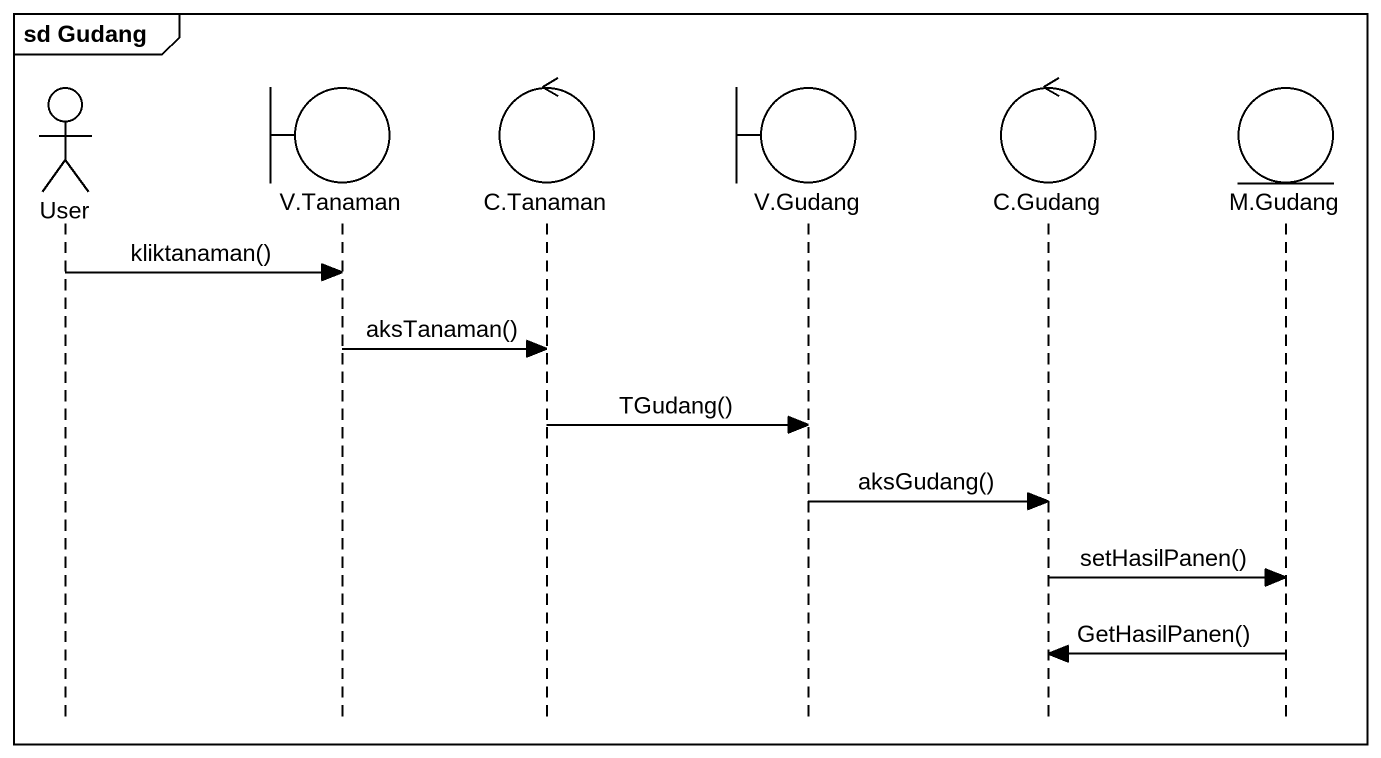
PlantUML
@startuml
mainframe sd Gudang
hide footbox
actor User
boundary "V.Tanaman" as V_Tanaman
control "C.Tanaman" as C_Tanaman
boundary "V.Gudang" as V_Gudang
control "C.Gudang" as C_Gudang
entity "M.Gudang" as M_Gudang

User -> V_Tanaman : kliktanaman()
V_Tanaman -> C_Tanaman : aksTanaman()
C_Tanaman -> V_Gudang : TGudang()
V_Gudang -> C_Gudang : aksGudang()
C_Gudang -> M_Gudang : setHasilPanen()
M_Gudang -> C_Gudang : GetHasilPanen()
@enduml
